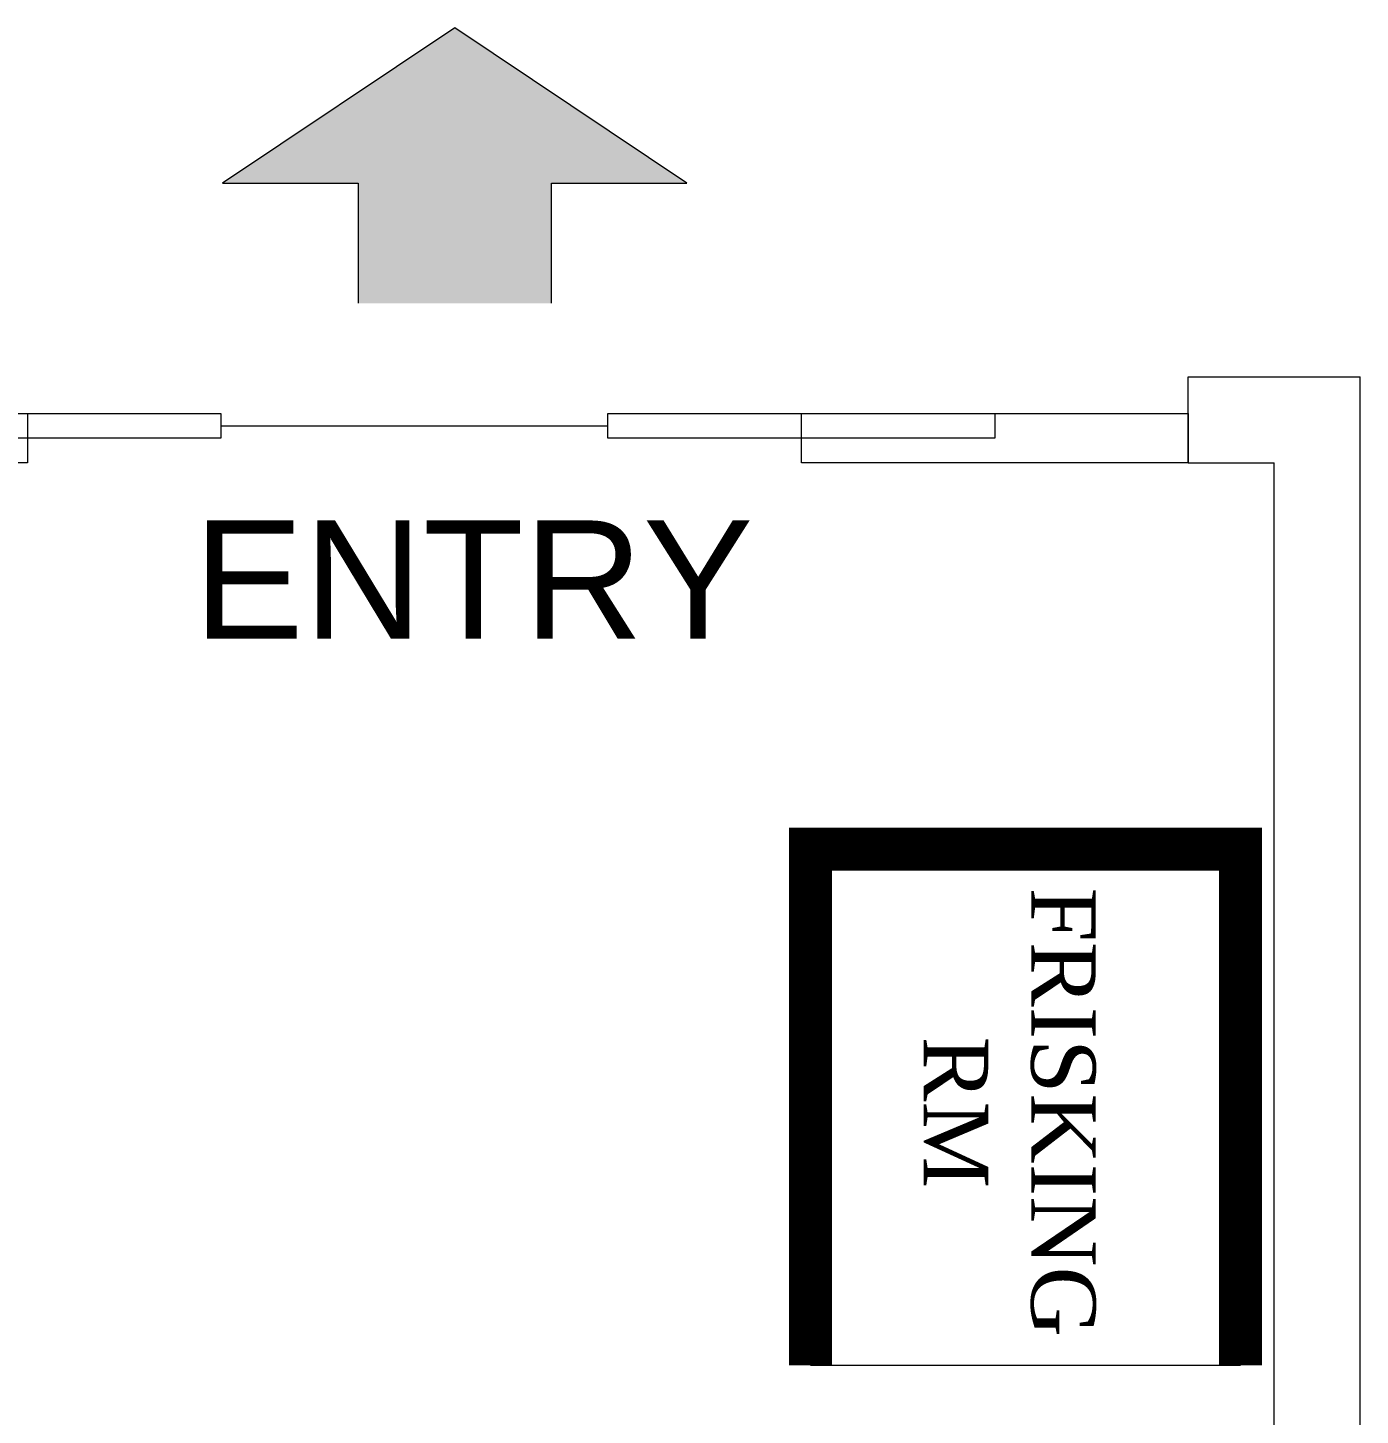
# Model space of a CAD drawing. Header units: inches. Extents: x 148614 to 294443, y 4730 to 138360.
# Drawn here: x 208298 to 211398, y 103464 to 106690 of the extents above; entities that cross this region are included whole.
import ezdxf

# ---------------------------------------------------------------- set-up
doc = ezdxf.new("R2010")
doc.units = ezdxf.units.IN
doc.header["$MEASUREMENT"] = 0
for name, color, linetype, lineweight in [('01-PDA MEP', 7, 'Continuous', 15), ('AR-WALL', 43, 'Continuous', 13), ('Otla', 251, 'Continuous', 13), ('Ramp', 252, 'Continuous', 13), ('room text', 7, 'Continuous', 13), ('STR', 32, 'Continuous', 25), ('wall ele', 7, 'Continuous', 15)]:
    doc.layers.add(name, color=color, linetype=linetype, lineweight=lineweight)
doc.styles.add('room text', font='arial.ttf', dxfattribs={"height": 150})
doc.styles.add('Times', font='times.ttf')

# ---------------------------------------------------------------- blocks, each defined once
blk = doc.blocks.new('DFGFH')
at = {"layer": 'AR-WALL', "lineweight": 0}
for p, q in [((32753.6939, -3088.3867), (32753.6939, -3087.4867)), ((32753.6939, -3087.4867), (32753.8089, -3087.4867)), ((32753.8089, -3087.4867), (32753.8089, -3088.3867)), ((32753.8089, -3088.3867), (32753.6939, -3088.3867)), ((32753.6939, -3091.0867), (32753.6939, -3090.1867)), ((32753.6939, -3090.1867), (32753.8089, -3090.1867)), ((32753.8089, -3090.1867), (32753.8089, -3091.0867)), ((32753.8089, -3091.0867), (32753.6939, -3091.0867))]:
    blk.add_line(p, q, dxfattribs=at)
at = {"layer": 'AR-WALL', "color": 150, "lineweight": 0}
for p, q in [((32753.6939, -3088.8367), (32753.6939, -3087.9367)), ((32753.6939, -3087.9367), (32753.7514, -3087.9367)), ((32753.7514, -3087.9367), (32753.7514, -3088.8367)), ((32753.7514, -3088.8367), (32753.6939, -3088.8367)), ((32753.7226, -3089.7367), (32753.7226, -3088.8367)), ((32753.6939, -3090.6367), (32753.6939, -3089.7367)), ((32753.6939, -3089.7367), (32753.7514, -3089.7367)), ((32753.7514, -3089.7367), (32753.7514, -3090.6367)), ((32753.7514, -3090.6367), (32753.6939, -3090.6367))]:
    blk.add_line(p, q, dxfattribs=at)
blk = doc.blocks.new('A$C736D5789-flat-2')
h = blk.add_hatch(color=104)
h.set_gradient(color1=(14, 170, 35), rotation=90, one_color=1, tint=1, name='CYLINDER')
h.paths.add_polyline_path([(0.0067, 0.302), (0.3217, 0.302), (-0.2183, 0.6631), (-0.7583, 0.302), (-0.4433, 0.302), (-0.4433, 0.0224), (0.0067, 0.0224)])
at = {"color": 43, "linetype": 'Continuous'}
blk.add_lwpolyline([(0.0067, 0.0224), (0.0067, 0.302), (0.3217, 0.302), (-0.2183, 0.6631), (-0.7583, 0.302), (-0.4433, 0.302), (-0.4433, 0.0224)], dxfattribs=at)
blk = doc.blocks.new('gr flr')
at = {"layer": 'STR', "lineweight": 5, "const_width": 100}
blk.add_lwpolyline([(2310177, -3252252.2), (2310177, -3251052.2), (2311177, -3251052.2), (2311177, -3252252.2)], dxfattribs=at)
at = {"layer": 'STR', "lineweight": 5}
blk.add_lwpolyline([(2310177, -3252252.2), (2311177, -3252252.2), (2311177, -3251052.2), (2310177, -3251052.2)], close=True, dxfattribs=at)
at = {"layer": 'STR', "lineweight": 5, "insert": (2310840.3, -3252150.8), "char_height": 150, "width": 973.866, "attachment_point": 3, "rotation": 270, "style": 'Times'}
blk.add_mtext('\\pxqc;FRISKING RM', dxfattribs=at)

msp = doc.modelspace()

# ---------------------------------------------------------------- linework, layer by layer
at = {"layer": 'wall ele'}
for p, q in [((210997.6, 105878.5), (211397.6, 105878.5)), ((210997.6, 105678.5), (210997.6, 105878.5)), ((211397.6, 102383.5), (211397.6, 105878.5)), ((210997.6, 105678.5), (211197.6, 105678.5)), ((211197.6, 102383.5), (211197.6, 105678.5))]:
    msp.add_line(p, q, dxfattribs=at)

# ---------------------------------------------------------------- block references
at = {"layer": '01-PDA MEP'}
msp.add_blockref('gr flr', (-2100057.9, 3355832.3), dxfattribs=at)
at = {"layer": 'Otla', "xscale": 1000, "yscale": 1000, "zscale": 1000, "rotation": 270}
msp.add_blockref('DFGFH', (3298484.4, 32859487.4), dxfattribs=at)
at = {"layer": 'Ramp', "xscale": 1000, "yscale": 1000, "zscale": 1000}
msp.add_blockref('A$C736D5789-flat-2', (209509.9, 106027.4, -2033.9), dxfattribs=at)

# ---------------------------------------------------------------- texts
at = {"layer": 'room text', "insert": (208683.9, 105269.7, -1000), "char_height": 275, "width": 19110.875, "attachment_point": 7, "style": 'room text'}
msp.add_mtext('ENTRY', dxfattribs=at)

doc.saveas('drawing.dxf')
